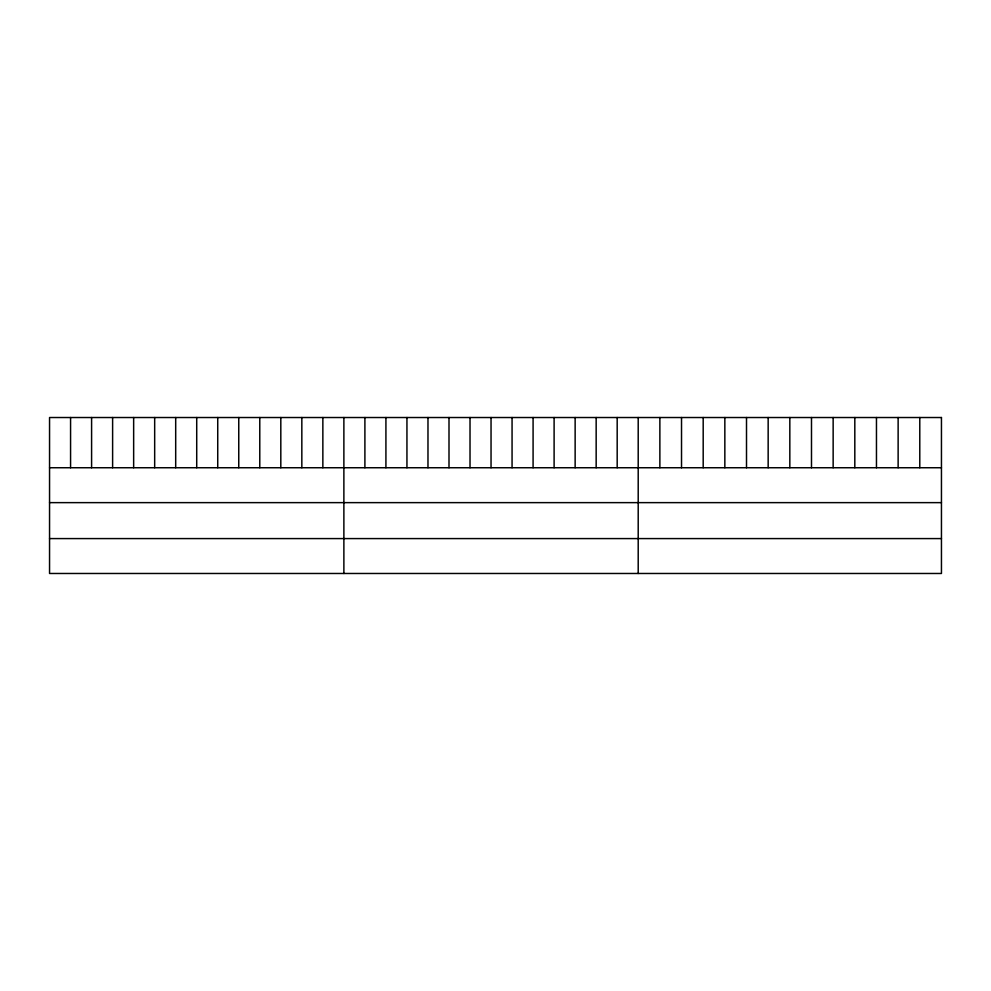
<?xml version="1.0" encoding="UTF-8"?>
<svg xmlns="http://www.w3.org/2000/svg" width="991" height="991" viewBox="0 0 991 991"><rect width="100%" height="100%" fill="white"/><g stroke="black" fill="none" stroke-linecap="round" stroke-linejoin="round"><path stroke-width="1.49" d="M49.55 467.74L941.45 467.74M49.55 502.635L941.45 502.635M49.55 538.584L941.45 538.584M919.784 417.521L919.784 467.74M898.131 417.521L898.131 467.74M876.465 417.521L876.465 467.74M854.812 417.521L854.812 467.74M833.146 417.521L833.146 467.74M811.493 417.521L811.493 467.74M789.827 417.521L789.827 467.74M768.161 417.521L768.161 467.74M746.508 417.521L746.508 467.74M724.842 417.521L724.842 467.74M703.189 417.521L703.189 467.74M681.523 417.521L681.523 467.74M659.87 417.521L659.87 467.74M638.204 417.521L638.204 573.479M617.182 417.521L617.182 467.74M596.161 417.521L596.161 467.74M575.139 417.521L575.139 467.74M554.105 417.521L554.105 467.74M533.084 417.521L533.084 467.74M512.062 417.521L512.062 467.74M491.04 417.521L491.04 467.74M470.019 417.521L470.019 467.74M448.997 417.521L448.997 467.74M427.976 417.521L427.976 467.74M406.942 417.521L406.942 467.74M385.92 417.521L385.92 467.74M364.899 417.521L364.899 467.74M343.877 417.521L343.877 573.479M322.855 417.521L322.855 467.74M301.834 417.521L301.834 467.74M280.812 417.521L280.812 467.74M259.778 417.521L259.778 467.74M238.757 417.521L238.757 467.74M217.735 417.521L217.735 467.74M196.714 417.521L196.714 467.74M175.692 417.521L175.692 467.74M154.67 417.521L154.67 467.74M133.649 417.521L133.649 467.74M112.615 417.521L112.615 467.74M91.593 417.521L91.593 467.74M70.572 417.521L70.572 467.74M941.45 417.521L49.55 417.521L49.55 573.479L941.45 573.479L941.45 417.521"/></g></svg>
